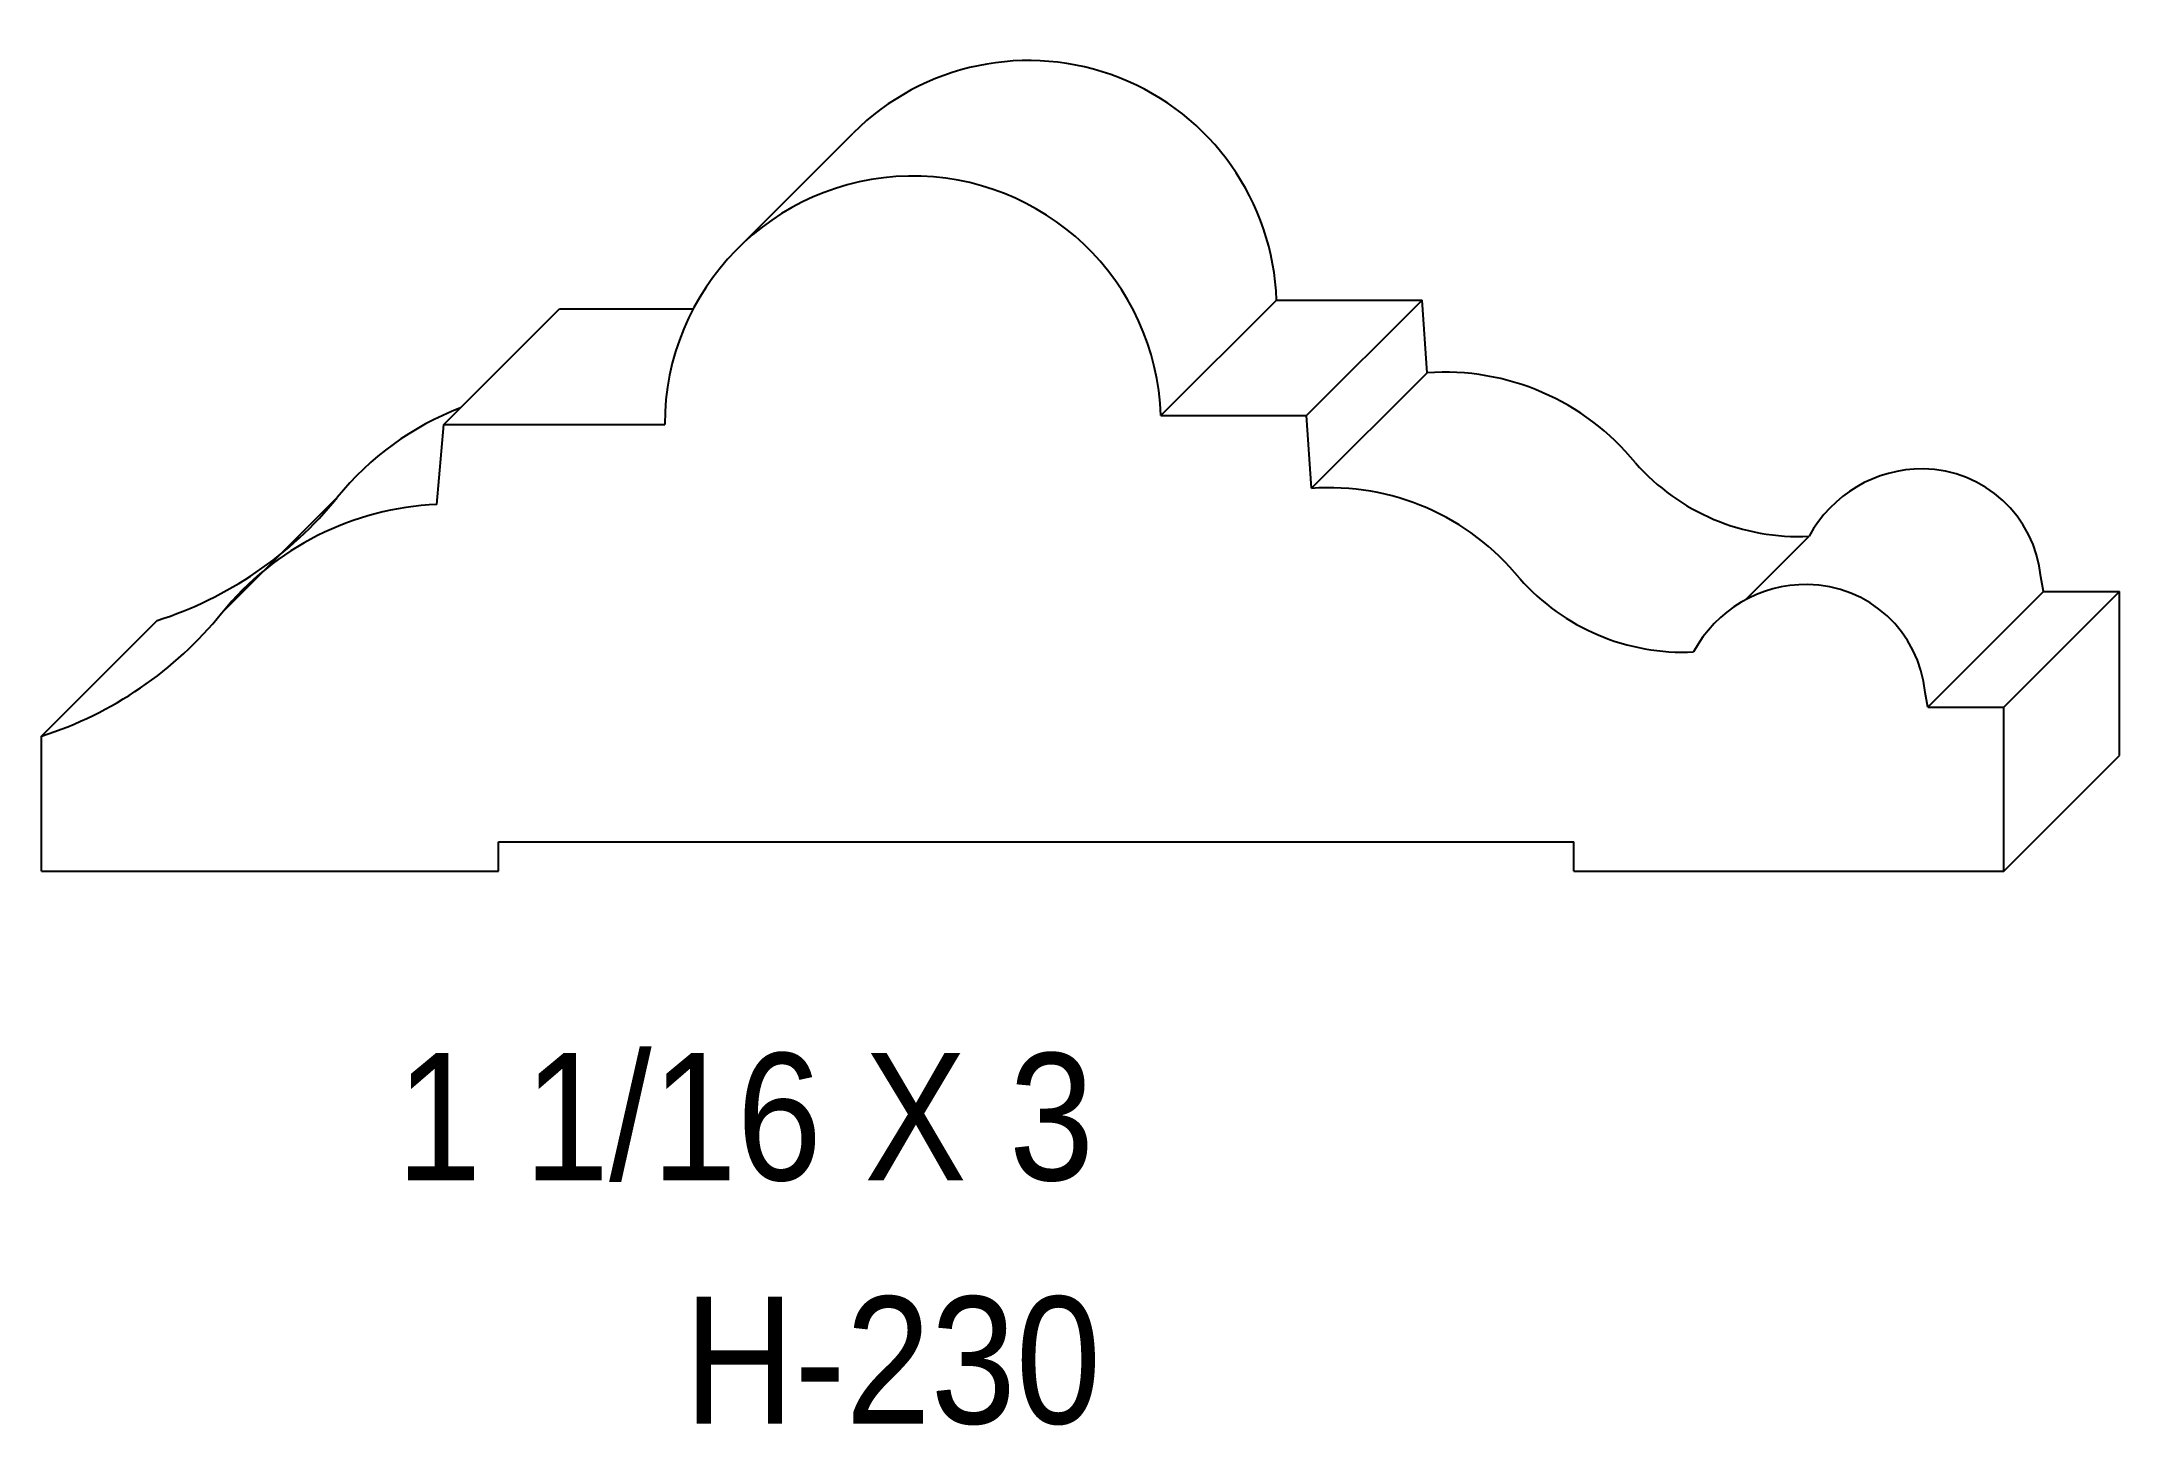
# Model space of a CAD drawing. Extents: x 81.47 to 84.65, y 139.16 to 141.27.
import ezdxf

# ---------------------------------------------------------------- set-up
doc = ezdxf.new("R2010")
doc.units = 0
doc.header["$LTSCALE"] = 5
doc.layers.add('PROFILE', color=7, linetype='CONTINUOUS')
doc.styles.add('TXT', font='TXT', dxfattribs={"height": 3.5})

msp = doc.modelspace()

# ---------------------------------------------------------------- linework, layer by layer
at = {"layer": 'PROFILE', "color": 1, "linetype": 'CONTINUOUS'}
for p, q in [((82.5305, 140.9551), (82.7099, 141.1344)), ((83.1804, 140.7025), (83.3571, 140.8792)), ((83.3571, 140.8792), (83.5794, 140.8792)), ((83.4027, 140.7025), (83.5794, 140.8792)), ((83.5872, 140.7681), (83.5794, 140.8792)), ((82.0845, 140.6889), (82.2613, 140.8656)), ((82.2613, 140.8656), (82.4654, 140.8656)), ((83.4104, 140.5914), (83.5872, 140.7681)), ((82.0738, 140.5667), (82.0845, 140.6889)), ((82.0845, 140.6889), (82.422, 140.6889)), ((83.1804, 140.7025), (83.4027, 140.7025)), ((83.4104, 140.5914), (83.4027, 140.7025)), ((81.7448, 140.4007), (81.9215, 140.5774)), ((84.074, 140.421), (84.1711, 140.5181)), ((84.5291, 140.4335), (84.5252, 140.4559)), ((84.3524, 140.2568), (84.5291, 140.4335)), ((84.4686, 140.2568), (84.6453, 140.4335)), ((84.5291, 140.4335), (84.6453, 140.4335)), ((84.6453, 140.1828), (84.6453, 140.4335)), ((81.4695, 140.2126), (81.6463, 140.3893)), ((84.3524, 140.2568), (84.3484, 140.2792)), ((84.3524, 140.2568), (84.4686, 140.2568)), ((84.4686, 140.0061), (84.4686, 140.2568)), ((81.4695, 140.0061), (81.4695, 140.2126)), ((84.4686, 140.0061), (84.6453, 140.1828)), ((82.168, 140.051), (83.8112, 140.051)), ((82.168, 140.0061), (82.168, 140.051)), ((83.8112, 140.0061), (83.8112, 140.051)), ((81.4695, 140.0061), (82.168, 140.0061)), ((83.8112, 140.0061), (84.4686, 140.0061))]:
    msp.add_line(p, q, dxfattribs=at)
for centre, major_axis, start_param, end_param in [((82.978, 140.8662), (0.3793, 0), 0.034249, 2.356194), ((82.8013, 140.6895), (0, 0.3793), -1.536548, -4.710681), ((83.6142, 140.3939), (0, 0.3751), -0.889174, 0.072119), ((82.2698, 140.2963), (0.4476, 0), 1.93577, 2.462482), ((84.1552, 140.8509), (0.3332, 0), -2.418012, -1.523028), ((83.4375, 140.2172), (0.3751, 0), 0.681622, 1.642915), ((84.3436, 140.4252), (0, 0.1959), -0.008785, 1.076925), ((84.3437, 140.4388), (0.1822, 0), 0.093686, 1.562011), ((81.4714, 140.9407), (0.5784, 0), -1.263715, -0.679111), ((82.0931, 140.1195), (0, 0.4476), 0.042978, 0.891685), ((83.9785, 140.6741), (0.3332, 0), -2.418012, -1.523028), ((84.1669, 140.2485), (0, 0.1959), -0.008785, 1.076925), ((84.167, 140.2621), (0, 0.1822), -1.47711, -0.008785), ((81.2947, 140.764), (0, 0.5784), -2.834512, -2.249907)]:
    msp.add_ellipse(centre, major_axis=major_axis, ratio=1, start_param=start_param, end_param=end_param, dxfattribs=at)

# ---------------------------------------------------------------- texts
at = {"layer": 'PROFILE', "color": 1, "linetype": 'CONTINUOUS', "style": 'TXT', "width": 0.9}
for s, p in [('1 1/16 X 3', (82.0117, 139.5335)), ('H-230', (82.4515, 139.1613))]:
    msp.add_text(s, height=0.19439, dxfattribs=at).set_placement(p)

doc.saveas('drawing.dxf')
